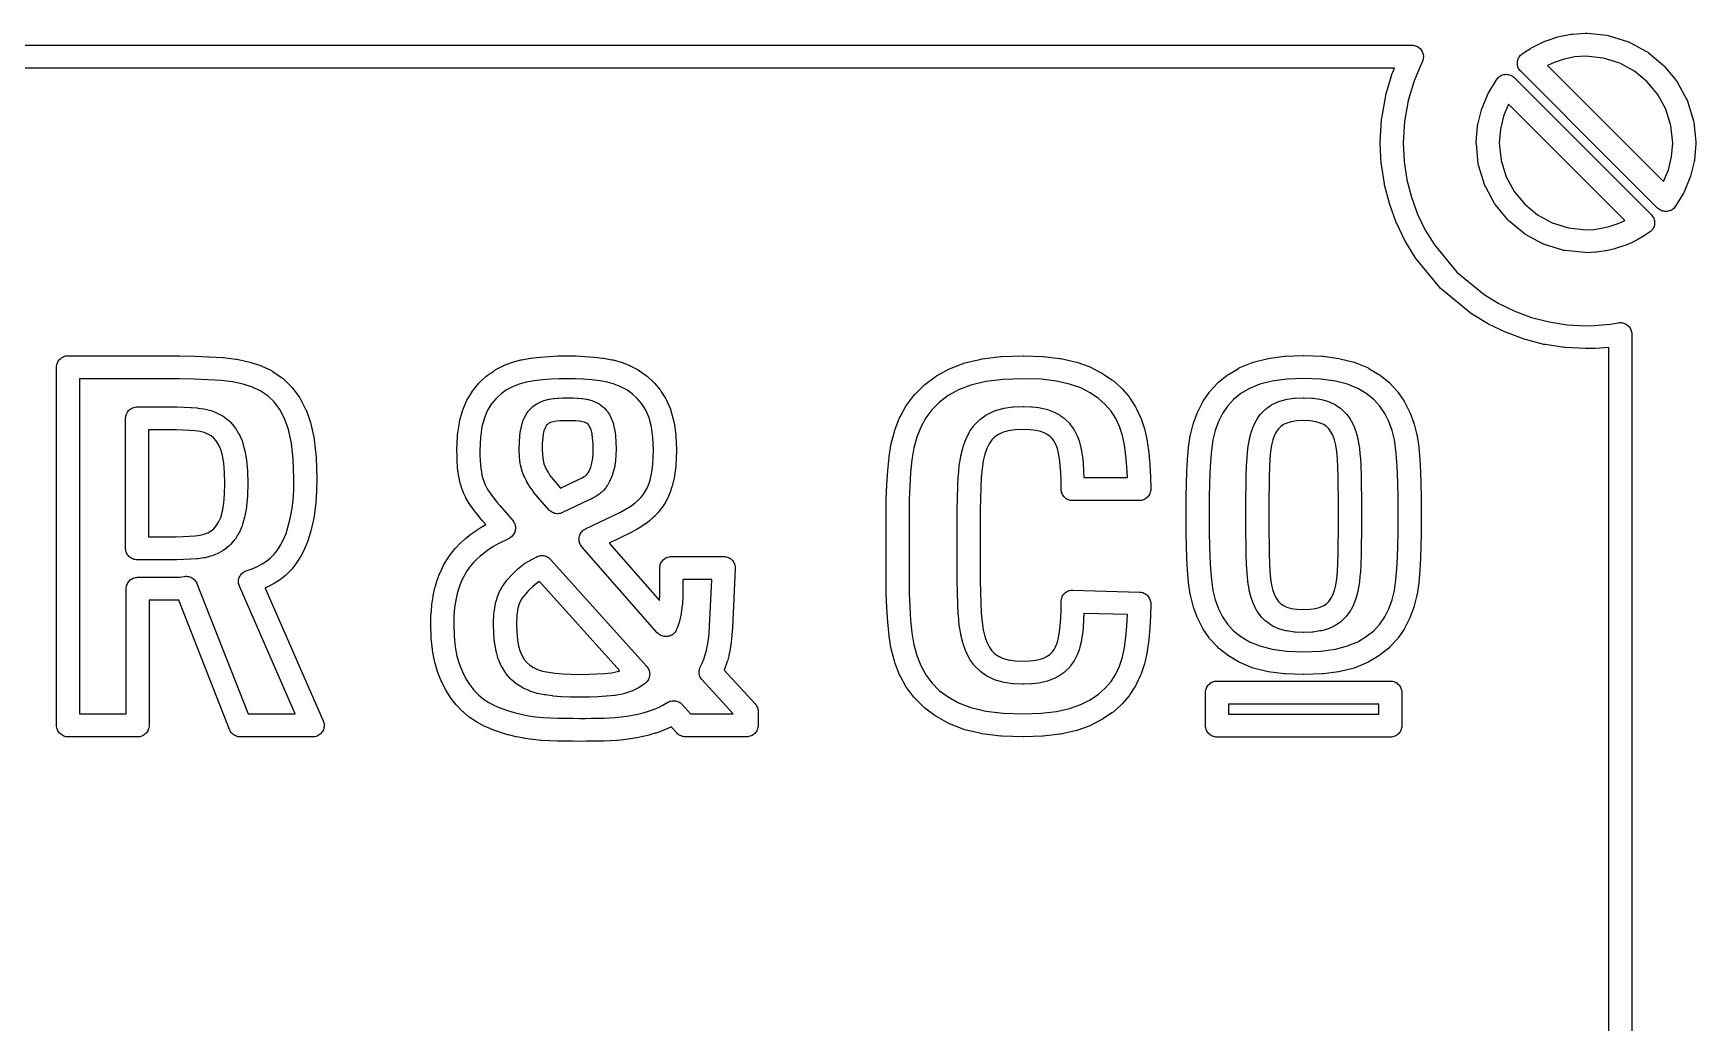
# Model space of a CAD drawing. Header units: millimetres. Extents: x 1.9 to 98.4, y 1.9 to 43.6.
# Drawn here: x 65.57 to 98.43, y 24.01 to 43.57 of the extents above; entities that cross this region are included whole.
import ezdxf

# ---------------------------------------------------------------- set-up
doc = ezdxf.new("R2010")
doc.units = ezdxf.units.MM

msp = doc.modelspace()

# ---------------------------------------------------------------- linework, layer by layer
for points in [[(98.318, 40.711), (98.203, 40.437), (98.196, 40.421), (98.188, 40.406), (98.034, 40.154), (98.021, 40.136), (98.006, 40.118), (97.99, 40.102), (97.972, 40.088), (97.953, 40.076), (97.933, 40.065), (97.912, 40.057), (97.89, 40.051), (97.867, 40.047), (97.844, 40.046), (97.822, 40.047), (97.799, 40.05), (97.777, 40.055), (97.755, 40.062), (97.735, 40.072), (97.715, 40.083), (97.697, 40.097), (97.68, 40.112), (96.781, 41.011), (94.973, 42.817), (94.958, 42.833), (94.945, 42.851), (94.934, 42.869), (94.924, 42.889), (94.917, 42.91), (94.911, 42.931), (94.908, 42.953), (94.907, 42.975), (94.907, 42.997), (94.91, 43.019), (94.916, 43.04), (94.923, 43.061), (94.932, 43.081), (94.943, 43.1), (94.956, 43.118), (94.97, 43.135), (94.986, 43.15), (95.004, 43.163), (95.053, 43.197), (95.059, 43.202), (95.109, 43.234), (95.115, 43.238), (95.166, 43.269), (95.171, 43.272), (95.223, 43.301), (95.239, 43.31), (95.453, 43.411), (95.479, 43.421), (95.706, 43.496), (95.734, 43.503), (95.972, 43.549), (96.001, 43.553), (96.248, 43.569), (96.267, 43.569), (96.286, 43.568), (96.677, 43.529), (96.699, 43.525), (96.722, 43.52), (97.086, 43.406), (97.107, 43.399), (97.127, 43.389), (97.457, 43.21), (97.476, 43.199), (97.493, 43.186), (97.781, 42.948), (97.797, 42.934), (97.811, 42.918), (98.049, 42.63), (98.062, 42.613), (98.073, 42.594), (98.252, 42.265), (98.262, 42.245), (98.27, 42.224), (98.383, 41.86), (98.389, 41.838), (98.392, 41.815), (98.432, 41.425), (98.433, 41.404), (98.432, 41.384), (98.407, 41.074), (98.405, 41.056), (98.401, 41.038), (98.329, 40.745), (98.324, 40.728), (98.318, 40.711)], [(97.943, 41.747), (97.843, 42.067), (97.685, 42.358), (97.475, 42.612), (97.221, 42.822), (96.93, 42.98), (96.609, 43.08), (96.259, 43.115), (96.045, 43.101), (95.835, 43.06), (95.634, 42.994), (95.5, 42.931), (97.101, 41.332), (97.796, 40.638), (97.893, 40.87), (97.956, 41.129), (97.978, 41.399), (97.943, 41.747)], [(97.602, 39.912), (97.61, 39.891), (97.615, 39.87), (97.618, 39.848), (97.62, 39.826), (97.618, 39.803), (97.615, 39.781), (97.61, 39.76), (97.603, 39.739), (97.593, 39.719), (97.582, 39.7), (97.569, 39.682), (97.554, 39.665), (97.537, 39.65), (97.52, 39.637), (97.414, 39.565), (97.401, 39.557), (97.29, 39.493), (97.277, 39.486), (97.161, 39.429), (97.147, 39.422), (97.028, 39.373), (97.011, 39.366), (96.849, 39.314), (96.831, 39.309), (96.663, 39.27), (96.643, 39.267), (96.471, 39.243), (96.451, 39.241), (96.273, 39.233), (96.24, 39.234), (95.85, 39.273), (95.827, 39.277), (95.805, 39.283), (95.441, 39.396), (95.42, 39.404), (95.4, 39.413), (95.07, 39.592), (95.051, 39.604), (95.034, 39.617), (94.747, 39.854), (94.731, 39.869), (94.716, 39.885), (94.479, 40.172), (94.466, 40.19), (94.454, 40.208), (94.275, 40.538), (94.265, 40.558), (94.258, 40.579), (94.144, 40.943), (94.139, 40.965), (94.135, 40.988), (94.096, 41.379), (94.095, 41.399), (94.095, 41.42), (94.12, 41.729), (94.122, 41.747), (94.126, 41.765), (94.198, 42.059), (94.203, 42.076), (94.209, 42.092), (94.324, 42.367), (94.331, 42.382), (94.34, 42.397), (94.493, 42.649), (94.506, 42.668), (94.521, 42.685), (94.537, 42.701), (94.555, 42.715), (94.574, 42.728), (94.595, 42.738), (94.616, 42.746), (94.638, 42.752), (94.66, 42.756), (94.683, 42.758), (94.706, 42.757), (94.728, 42.754), (94.751, 42.749), (94.772, 42.741), (94.793, 42.732), (94.812, 42.72), (94.831, 42.707), (94.848, 42.691), (97.102, 40.437), (97.553, 39.986), (97.568, 39.969), (97.581, 39.951), (97.593, 39.932), (97.602, 39.912)], [(94.843, 40.444), (95.052, 40.19), (95.306, 39.981), (95.597, 39.823), (95.918, 39.723), (96.269, 39.687), (96.419, 39.694), (96.571, 39.715), (96.719, 39.749), (96.862, 39.795), (96.966, 39.838), (97.028, 39.869), (96.78, 40.116), (94.732, 42.165), (94.635, 41.933), (94.571, 41.675), (94.549, 41.404), (94.585, 41.056), (94.685, 40.735), (94.843, 40.444)], [(67.861, 29.89), (67.86, 29.868), (67.857, 29.845), (67.852, 29.824), (67.844, 29.803), (67.835, 29.783), (67.823, 29.764), (67.81, 29.746), (67.795, 29.729), (67.778, 29.714), (67.761, 29.701), (67.741, 29.69), (67.721, 29.68), (67.7, 29.673), (67.679, 29.667), (67.657, 29.664), (67.634, 29.663), (66.26, 29.663), (66.238, 29.664), (66.216, 29.667), (66.194, 29.673), (66.173, 29.68), (66.153, 29.69), (66.134, 29.701), (66.116, 29.714), (66.099, 29.729), (66.085, 29.746), (66.071, 29.764), (66.06, 29.783), (66.05, 29.803), (66.043, 29.824), (66.037, 29.845), (66.034, 29.868), (66.033, 29.89), (66.033, 36.969), (66.034, 36.991), (66.037, 37.013), (66.043, 37.035), (66.05, 37.056), (66.06, 37.076), (66.071, 37.095), (66.085, 37.113), (66.099, 37.129), (66.116, 37.144), (66.134, 37.158), (66.153, 37.169), (66.173, 37.179), (66.194, 37.186), (66.216, 37.191), (66.238, 37.195), (66.26, 37.196), (68.154, 37.196), (68.155, 37.196), (68.465, 37.194), (68.468, 37.194), (68.763, 37.187), (68.767, 37.187), (69.047, 37.176), (69.051, 37.175), (69.316, 37.16), (69.328, 37.159), (69.576, 37.131), (69.598, 37.127), (69.827, 37.078), (69.851, 37.072), (70.061, 37.002), (70.087, 36.992), (70.279, 36.901), (70.294, 36.893), (70.309, 36.884), (70.481, 36.768), (70.497, 36.756), (70.512, 36.743), (70.664, 36.596), (70.677, 36.583), (70.688, 36.568), (70.82, 36.391), (70.838, 36.363), (70.949, 36.156), (70.956, 36.141), (70.963, 36.125), (71.051, 35.879), (71.059, 35.85), (71.122, 35.555), (71.126, 35.532), (71.164, 35.19), (71.165, 35.172), (71.178, 34.782), (71.178, 34.77), (71.173, 34.531), (71.173, 34.521), (71.158, 34.301), (71.157, 34.289), (71.133, 34.087), (71.131, 34.073), (71.097, 33.889), (71.094, 33.874), (71.052, 33.707), (71.047, 33.692), (70.997, 33.538), (70.991, 33.521), (70.933, 33.38), (70.925, 33.363), (70.86, 33.235), (70.849, 33.216), (70.775, 33.101), (70.762, 33.082), (70.68, 32.98), (70.664, 32.961), (70.574, 32.871), (70.555, 32.853), (70.458, 32.776), (70.439, 32.763), (70.334, 32.696), (70.319, 32.687), (70.207, 32.627), (70.191, 32.62), (70.158, 32.605), (71.303, 29.98), (71.311, 29.959), (71.317, 29.938), (71.321, 29.916), (71.322, 29.893), (71.321, 29.871), (71.318, 29.848), (71.313, 29.827), (71.306, 29.805), (71.296, 29.785), (71.285, 29.765), (71.272, 29.747), (71.257, 29.731), (71.24, 29.715), (71.222, 29.702), (71.203, 29.69), (71.183, 29.68), (71.162, 29.673), (71.14, 29.667), (71.117, 29.664), (71.095, 29.663), (69.663, 29.663), (69.64, 29.664), (69.618, 29.667), (69.596, 29.673), (69.575, 29.681), (69.554, 29.691), (69.535, 29.702), (69.517, 29.716), (69.5, 29.731), (69.485, 29.748), (69.472, 29.767), (69.461, 29.786), (69.451, 29.807), (68.448, 32.365), (68.447, 32.365), (68.437, 32.364), (68.38, 32.363), (68.375, 32.363), (67.861, 32.363), (67.861, 29.89)], [(74.321, 34.095), (74.268, 34.166), (74.264, 34.17), (74.216, 34.237), (74.21, 34.246), (74.167, 34.311), (74.159, 34.325), (74.122, 34.391), (74.114, 34.406), (74.082, 34.474), (74.075, 34.489), (74.049, 34.559), (74.044, 34.572), (74.022, 34.643), (74.018, 34.656), (74, 34.729), (73.997, 34.741), (73.982, 34.817), (73.98, 34.829), (73.969, 34.907), (73.967, 34.917), (73.959, 35.001), (73.958, 35.009), (73.952, 35.103), (73.952, 35.109), (73.948, 35.211), (73.948, 35.217), (73.947, 35.327), (73.947, 35.339), (73.958, 35.609), (73.96, 35.631), (73.994, 35.869), (73.999, 35.897), (74.055, 36.105), (74.06, 36.121), (74.066, 36.138), (74.144, 36.315), (74.159, 36.344), (74.255, 36.497), (74.271, 36.52), (74.379, 36.652), (74.4, 36.675), (74.52, 36.787), (74.546, 36.808), (74.679, 36.9), (74.704, 36.915), (74.847, 36.99), (74.869, 37), (75.022, 37.06), (75.045, 37.068), (75.206, 37.113), (75.228, 37.117), (75.399, 37.147), (75.413, 37.149), (75.587, 37.169), (75.594, 37.17), (75.767, 37.184), (75.774, 37.184), (75.945, 37.193), (75.953, 37.193), (76.122, 37.196), (76.129, 37.196), (76.298, 37.193), (76.305, 37.193), (76.474, 37.184), (76.482, 37.184), (76.652, 37.17), (76.659, 37.169), (76.829, 37.149), (76.843, 37.147), (77.01, 37.117), (77.032, 37.112), (77.19, 37.067), (77.212, 37.06), (77.363, 37), (77.385, 36.99), (77.528, 36.915), (77.553, 36.9), (77.686, 36.808), (77.711, 36.787), (77.832, 36.675), (77.853, 36.652), (77.96, 36.52), (77.977, 36.497), (78.072, 36.344), (78.088, 36.315), (78.165, 36.137), (78.172, 36.121), (78.177, 36.105), (78.232, 35.897), (78.238, 35.87), (78.271, 35.631), (78.273, 35.609), (78.284, 35.339), (78.284, 35.325), (78.281, 35.171), (78.281, 35.161), (78.272, 35.019), (78.271, 35.008), (78.256, 34.877), (78.254, 34.864), (78.233, 34.745), (78.23, 34.73), (78.202, 34.621), (78.197, 34.604), (78.163, 34.503), (78.157, 34.485), (78.116, 34.391), (78.107, 34.372), (78.06, 34.286), (78.049, 34.269), (77.996, 34.189), (77.985, 34.174), (77.926, 34.101), (77.913, 34.086), (77.849, 34.019), (77.834, 34.005), (77.765, 33.944), (77.752, 33.934), (77.677, 33.877), (77.667, 33.871), (77.586, 33.816), (77.577, 33.81), (77.49, 33.757), (77.481, 33.752), (77.388, 33.701), (77.377, 33.696), (76.955, 33.495), (77.951, 32.359), (77.956, 32.466), (77.956, 33.001), (77.957, 33.023), (77.96, 33.045), (77.965, 33.067), (77.973, 33.088), (77.982, 33.108), (77.994, 33.127), (78.007, 33.145), (78.022, 33.161), (78.039, 33.176), (78.056, 33.189), (78.076, 33.201), (78.096, 33.21), (78.117, 33.218), (78.138, 33.223), (78.16, 33.227), (78.183, 33.228), (79.221, 33.228), (79.242, 33.227), (79.264, 33.224), (79.285, 33.218), (79.305, 33.211), (79.325, 33.202), (79.344, 33.192), (79.361, 33.179), (79.377, 33.165), (79.392, 33.149), (79.406, 33.132), (79.417, 33.114), (79.427, 33.095), (79.435, 33.075), (79.441, 33.054), (79.445, 33.033), (79.447, 33.011), (79.447, 32.99), (79.39, 31.82), (79.39, 31.819), (79.382, 31.679), (79.381, 31.669), (79.368, 31.538), (79.367, 31.526), (79.349, 31.405), (79.346, 31.392), (79.323, 31.28), (79.319, 31.267), (79.291, 31.162), (79.287, 31.151), (79.255, 31.052), (79.25, 31.039), (79.229, 30.985), (79.84, 30.315), (79.854, 30.299), (79.865, 30.282), (79.876, 30.263), (79.884, 30.244), (79.891, 30.224), (79.896, 30.204), (79.899, 30.183), (79.899, 30.162), (79.899, 29.892), (79.898, 29.87), (79.895, 29.848), (79.89, 29.826), (79.882, 29.805), (79.873, 29.785), (79.861, 29.766), (79.848, 29.748), (79.833, 29.732), (79.817, 29.717), (79.799, 29.704), (79.78, 29.692), (79.759, 29.683), (79.738, 29.675), (79.717, 29.67), (79.695, 29.666), (79.673, 29.665), (78.461, 29.665), (78.44, 29.666), (78.419, 29.669), (78.398, 29.674), (78.378, 29.681), (78.359, 29.69), (78.34, 29.7), (78.323, 29.713), (78.306, 29.726), (78.292, 29.742), (78.183, 29.864), (78.126, 29.835), (78.112, 29.828), (78.003, 29.782), (77.989, 29.777), (77.877, 29.738), (77.866, 29.734), (77.752, 29.701), (77.743, 29.699), (77.627, 29.671), (77.619, 29.669), (77.501, 29.645), (77.493, 29.643), (77.374, 29.623), (77.366, 29.622), (77.245, 29.607), (77.238, 29.606), (77.117, 29.594), (77.11, 29.593), (76.989, 29.585), (76.982, 29.585), (76.859, 29.58), (76.855, 29.58), (76.734, 29.578), (76.732, 29.578), (76.613, 29.577), (76.611, 29.577), (76.493, 29.576), (76.492, 29.576), (76.376, 29.575), (76.374, 29.575), (76.233, 29.576), (76.231, 29.576), (76.085, 29.578), (76.083, 29.578), (75.933, 29.581), (75.932, 29.581), (75.778, 29.585), (75.772, 29.586), (75.616, 29.594), (75.606, 29.595), (75.452, 29.61), (75.442, 29.611), (75.288, 29.634), (75.278, 29.635), (75.126, 29.664), (75.116, 29.667), (74.966, 29.703), (74.954, 29.706), (74.808, 29.75), (74.797, 29.754), (74.654, 29.805), (74.642, 29.809), (74.504, 29.868), (74.487, 29.876), (74.354, 29.945), (74.333, 29.958), (74.209, 30.041), (74.19, 30.055), (74.074, 30.152), (74.056, 30.168), (73.949, 30.279), (73.933, 30.296), (73.835, 30.421), (73.822, 30.44), (73.733, 30.579), (73.723, 30.598), (73.645, 30.751), (73.637, 30.769), (73.569, 30.937), (73.562, 30.957), (73.508, 31.142), (73.502, 31.164), (73.463, 31.369), (73.46, 31.388), (73.437, 31.613), (73.436, 31.629), (73.428, 31.874), (73.428, 31.887), (73.433, 32.075), (73.434, 32.088), (73.448, 32.263), (73.45, 32.278), (73.474, 32.44), (73.477, 32.457), (73.51, 32.606), (73.515, 32.622), (73.557, 32.76), (73.562, 32.775), (73.611, 32.903), (73.618, 32.919), (73.675, 33.038), (73.683, 33.055), (73.747, 33.165), (73.757, 33.18), (73.827, 33.281), (73.838, 33.295), (73.914, 33.389), (73.926, 33.402), (74.008, 33.489), (74.021, 33.501), (74.11, 33.58), (74.12, 33.589), (74.213, 33.662), (74.221, 33.668), (74.318, 33.737), (74.326, 33.743), (74.427, 33.809), (74.435, 33.814), (74.515, 33.861), (74.454, 33.932), (74.451, 33.936), (74.386, 34.014), (74.384, 34.017), (74.324, 34.091), (74.321, 34.095)], [(84.325, 31.932), (84.35, 31.778), (84.383, 31.644), (84.422, 31.532), (84.468, 31.44), (84.52, 31.366), (84.581, 31.305), (84.649, 31.257), (84.733, 31.217), (84.843, 31.186), (84.98, 31.166), (85.146, 31.159), (85.274, 31.164), (85.386, 31.177), (85.479, 31.197), (85.554, 31.224), (85.615, 31.256), (85.667, 31.294), (85.711, 31.338), (85.75, 31.391), (85.784, 31.456), (85.814, 31.536), (85.839, 31.63), (85.857, 31.739), (85.871, 31.867), (85.881, 32.011), (85.887, 32.168), (85.889, 32.341), (85.89, 32.363), (85.894, 32.385), (85.9, 32.407), (85.908, 32.428), (85.918, 32.448), (85.93, 32.468), (85.943, 32.485), (85.959, 32.502), (85.976, 32.517), (85.994, 32.53), (86.014, 32.541), (86.035, 32.55), (86.056, 32.557), (86.078, 32.562), (86.1, 32.564), (86.123, 32.565), (87.44, 32.525), (87.462, 32.524), (87.483, 32.52), (87.505, 32.514), (87.525, 32.506), (87.545, 32.496), (87.564, 32.484), (87.581, 32.47), (87.597, 32.455), (87.612, 32.438), (87.624, 32.42), (87.635, 32.401), (87.644, 32.381), (87.651, 32.36), (87.656, 32.339), (87.659, 32.317), (87.66, 32.295), (87.656, 32.061), (87.655, 32.052), (87.643, 31.823), (87.642, 31.814), (87.621, 31.589), (87.62, 31.58), (87.591, 31.359), (87.588, 31.343), (87.543, 31.131), (87.537, 31.105), (87.47, 30.907), (87.46, 30.881), (87.372, 30.696), (87.359, 30.672), (87.249, 30.5), (87.231, 30.475), (87.098, 30.318), (87.075, 30.295), (86.915, 30.155), (86.891, 30.136), (86.705, 30.012), (86.682, 29.998), (86.469, 29.889), (86.443, 29.878), (86.197, 29.79), (86.169, 29.782), (85.884, 29.719), (85.861, 29.715), (85.536, 29.677), (85.518, 29.676), (85.153, 29.663), (85.137, 29.663), (84.719, 29.678), (84.7, 29.68), (84.33, 29.725), (84.306, 29.729), (83.985, 29.804), (83.955, 29.814), (83.684, 29.919), (83.655, 29.933), (83.422, 30.063), (83.398, 30.079), (83.196, 30.229), (83.172, 30.25), (83.001, 30.419), (82.989, 30.432), (82.978, 30.445), (82.838, 30.635), (82.821, 30.661), (82.708, 30.868), (82.697, 30.892), (82.608, 31.114), (82.6, 31.139), (82.535, 31.376), (82.53, 31.4), (82.489, 31.653), (82.487, 31.667), (82.462, 31.931), (82.461, 31.938), (82.443, 32.207), (82.443, 32.214), (82.432, 32.489), (82.432, 32.495), (82.428, 32.778), (82.428, 32.78), (82.428, 34.078), (82.428, 34.081), (82.432, 34.363), (82.432, 34.369), (82.443, 34.645), (82.443, 34.651), (82.461, 34.921), (82.462, 34.928), (82.487, 35.191), (82.489, 35.206), (82.53, 35.459), (82.535, 35.482), (82.6, 35.72), (82.608, 35.744), (82.697, 35.966), (82.708, 35.991), (82.821, 36.198), (82.838, 36.224), (82.978, 36.413), (82.989, 36.427), (83.001, 36.439), (83.172, 36.609), (83.196, 36.63), (83.398, 36.78), (83.422, 36.796), (83.655, 36.926), (83.684, 36.94), (83.955, 37.045), (83.985, 37.054), (84.306, 37.13), (84.33, 37.134), (84.7, 37.179), (84.719, 37.181), (85.137, 37.196), (85.153, 37.196), (85.518, 37.183), (85.536, 37.182), (85.861, 37.144), (85.884, 37.14), (86.169, 37.077), (86.197, 37.069), (86.443, 36.981), (86.469, 36.969), (86.682, 36.861), (86.705, 36.847), (86.891, 36.722), (86.915, 36.704), (87.075, 36.563), (87.097, 36.54), (87.231, 36.383), (87.249, 36.358), (87.359, 36.187), (87.372, 36.162), (87.46, 35.977), (87.47, 35.952), (87.537, 35.753), (87.543, 35.728), (87.588, 35.516), (87.591, 35.499), (87.62, 35.278), (87.621, 35.27), (87.642, 35.044), (87.643, 35.036), (87.655, 34.806), (87.656, 34.798), (87.66, 34.564), (87.659, 34.542), (87.656, 34.519), (87.651, 34.497), (87.644, 34.476), (87.634, 34.456), (87.623, 34.436), (87.61, 34.418), (87.595, 34.401), (87.578, 34.386), (87.56, 34.372), (87.541, 34.361), (87.521, 34.351), (87.5, 34.343), (87.478, 34.338), (87.455, 34.334), (87.433, 34.333), (86.116, 34.333), (86.094, 34.334), (86.072, 34.337), (86.051, 34.343), (86.03, 34.35), (86.01, 34.36), (85.991, 34.371), (85.973, 34.384), (85.956, 34.399), (85.942, 34.415), (85.928, 34.433), (85.917, 34.451), (85.907, 34.471), (85.899, 34.492), (85.894, 34.513), (85.89, 34.535), (85.889, 34.557), (85.887, 34.73), (85.881, 34.887), (85.871, 35.031), (85.857, 35.158), (85.839, 35.268), (85.814, 35.362), (85.784, 35.442), (85.75, 35.507), (85.711, 35.56), (85.667, 35.604), (85.615, 35.642), (85.554, 35.674), (85.479, 35.7), (85.386, 35.721), (85.274, 35.734), (85.146, 35.739), (84.98, 35.732), (84.843, 35.712), (84.733, 35.681), (84.649, 35.641), (84.581, 35.593), (84.52, 35.532), (84.468, 35.458), (84.422, 35.366), (84.383, 35.254), (84.35, 35.12), (84.325, 34.966), (84.309, 34.79), (84.299, 34.591), (84.292, 34.372), (84.287, 34.136), (84.286, 33.881), (84.286, 33.017), (84.287, 32.762), (84.292, 32.526), (84.299, 32.307), (84.309, 32.108), (84.325, 31.932)], [(93, 34.662), (93, 34.657), (93.003, 34.417), (93.003, 34.415), (93.003, 33.679), (93.003, 33.676), (93, 33.436), (93, 33.431), (92.992, 33.194), (92.992, 33.189), (92.978, 32.955), (92.977, 32.95), (92.958, 32.719), (92.956, 32.706), (92.924, 32.483), (92.92, 32.461), (92.867, 32.25), (92.86, 32.227), (92.787, 32.029), (92.777, 32.005), (92.684, 31.819), (92.669, 31.793), (92.552, 31.622), (92.542, 31.608), (92.531, 31.595), (92.388, 31.441), (92.364, 31.419), (92.194, 31.282), (92.169, 31.265), (91.972, 31.146), (91.958, 31.138), (91.942, 31.131), (91.712, 31.034), (91.696, 31.029), (91.68, 31.024), (91.407, 30.955), (91.381, 30.95), (91.068, 30.908), (91.047, 30.907), (90.692, 30.893), (90.674, 30.893), (90.319, 30.907), (90.298, 30.908), (89.984, 30.95), (89.958, 30.955), (89.686, 31.024), (89.67, 31.029), (89.654, 31.034), (89.423, 31.131), (89.408, 31.138), (89.393, 31.146), (89.197, 31.265), (89.172, 31.282), (89.002, 31.419), (88.978, 31.441), (88.835, 31.595), (88.823, 31.608), (88.813, 31.622), (88.697, 31.793), (88.681, 31.819), (88.588, 32.005), (88.578, 32.029), (88.506, 32.227), (88.499, 32.25), (88.446, 32.461), (88.442, 32.483), (88.409, 32.706), (88.408, 32.719), (88.388, 32.95), (88.388, 32.955), (88.374, 33.189), (88.374, 33.194), (88.365, 33.431), (88.365, 33.436), (88.362, 33.676), (88.362, 33.679), (88.362, 34.415), (88.362, 34.417), (88.365, 34.657), (88.365, 34.662), (88.374, 34.899), (88.374, 34.904), (88.388, 35.138), (88.388, 35.143), (88.408, 35.374), (88.409, 35.387), (88.442, 35.61), (88.446, 35.632), (88.499, 35.843), (88.506, 35.866), (88.578, 36.064), (88.588, 36.088), (88.681, 36.274), (88.697, 36.3), (88.813, 36.471), (88.823, 36.485), (88.835, 36.498), (88.978, 36.652), (89.002, 36.674), (89.172, 36.811), (89.197, 36.828), (89.393, 36.947), (89.408, 36.955), (89.423, 36.962), (89.654, 37.059), (89.67, 37.065), (89.686, 37.069), (89.958, 37.138), (89.984, 37.143), (90.298, 37.185), (90.319, 37.187), (90.674, 37.2), (90.692, 37.2), (91.047, 37.187), (91.068, 37.185), (91.381, 37.143), (91.407, 37.138), (91.68, 37.069), (91.696, 37.065), (91.712, 37.059), (91.942, 36.962), (91.958, 36.955), (91.972, 36.947), (92.169, 36.828), (92.194, 36.811), (92.364, 36.674), (92.388, 36.652), (92.531, 36.498), (92.542, 36.485), (92.552, 36.471), (92.669, 36.3), (92.684, 36.274), (92.777, 36.088), (92.787, 36.064), (92.86, 35.866), (92.867, 35.843), (92.92, 35.632), (92.924, 35.61), (92.956, 35.387), (92.958, 35.374), (92.977, 35.143), (92.978, 35.138), (92.992, 34.904), (92.992, 34.899), (93, 34.662)], [(70.568, 33.686), (70.613, 33.825), (70.652, 33.978), (70.683, 34.147), (70.706, 34.336), (70.719, 34.545), (70.724, 34.773), (70.712, 35.149), (70.676, 35.471), (70.619, 35.74), (70.541, 35.956), (70.446, 36.134), (70.335, 36.283), (70.211, 36.402), (70.069, 36.498), (69.905, 36.575), (69.72, 36.637), (69.513, 36.681), (69.283, 36.707), (69.027, 36.722), (68.751, 36.733), (68.46, 36.74), (68.153, 36.742), (66.487, 36.742), (66.487, 30.117), (67.407, 30.117), (67.407, 32.59), (67.409, 32.612), (67.412, 32.634), (67.417, 32.656), (67.425, 32.677), (67.434, 32.697), (67.446, 32.716), (67.459, 32.734), (67.474, 32.75), (67.49, 32.765), (67.508, 32.779), (67.527, 32.79), (67.548, 32.8), (67.569, 32.807), (67.59, 32.812), (67.612, 32.816), (67.634, 32.817), (68.372, 32.817), (68.422, 32.818), (68.467, 32.821), (68.511, 32.826), (68.559, 32.834), (68.581, 32.837), (68.603, 32.837), (68.625, 32.835), (68.646, 32.831), (68.668, 32.825), (68.688, 32.817), (68.708, 32.807), (68.726, 32.796), (68.744, 32.782), (68.76, 32.767), (68.774, 32.75), (68.787, 32.732), (68.798, 32.713), (68.807, 32.693), (69.818, 30.117), (70.748, 30.117), (69.647, 32.641), (69.639, 32.661), (69.633, 32.682), (69.63, 32.704), (69.628, 32.726), (69.629, 32.748), (69.631, 32.77), (69.636, 32.791), (69.643, 32.812), (69.652, 32.832), (69.662, 32.851), (69.675, 32.869), (69.689, 32.886), (69.705, 32.901), (69.722, 32.915), (69.74, 32.927), (69.76, 32.937), (69.78, 32.946), (69.898, 32.987), (70.001, 33.032), (70.097, 33.083), (70.184, 33.139), (70.262, 33.2), (70.333, 33.272), (70.399, 33.355), (70.461, 33.452), (70.517, 33.561), (70.568, 33.686)], [(78.41, 32.774), (78.41, 32.461), (78.409, 32.452), (78.403, 32.288), (78.401, 32.268), (78.381, 32.114), (78.377, 32.092), (78.344, 31.95), (78.337, 31.926), (78.291, 31.796), (78.282, 31.775), (78.272, 31.755), (78.259, 31.736), (78.245, 31.719), (78.229, 31.703), (78.212, 31.689), (78.193, 31.676), (78.173, 31.666), (78.152, 31.657), (78.131, 31.651), (78.109, 31.647), (78.086, 31.645), (78.064, 31.645), (78.041, 31.647), (78.019, 31.652), (77.998, 31.659), (77.977, 31.667), (77.957, 31.678), (77.939, 31.691), (77.922, 31.706), (77.906, 31.722), (76.416, 33.421), (76.402, 33.438), (76.39, 33.457), (76.38, 33.476), (76.372, 33.497), (76.366, 33.518), (76.362, 33.539), (76.36, 33.561), (76.36, 33.583), (76.363, 33.605), (76.367, 33.627), (76.373, 33.648), (76.382, 33.668), (76.392, 33.688), (76.405, 33.706), (76.419, 33.723), (76.434, 33.739), (76.451, 33.753), (76.47, 33.765), (76.489, 33.775), (77.176, 34.102), (77.259, 34.148), (77.337, 34.195), (77.408, 34.243), (77.472, 34.292), (77.528, 34.34), (77.578, 34.392), (77.624, 34.45), (77.666, 34.513), (77.703, 34.581), (77.736, 34.656), (77.764, 34.74), (77.787, 34.833), (77.806, 34.936), (77.819, 35.054), (77.828, 35.185), (77.83, 35.327), (77.82, 35.579), (77.79, 35.793), (77.743, 35.971), (77.678, 36.118), (77.599, 36.244), (77.51, 36.354), (77.413, 36.445), (77.305, 36.52), (77.185, 36.582), (77.056, 36.634), (76.919, 36.673), (76.77, 36.699), (76.61, 36.718), (76.448, 36.731), (76.286, 36.739), (76.125, 36.742), (75.964, 36.739), (75.8, 36.731), (75.635, 36.718), (75.47, 36.699), (75.317, 36.672), (75.177, 36.633), (75.047, 36.582), (74.926, 36.519), (74.818, 36.445), (74.721, 36.354), (74.632, 36.244), (74.553, 36.118), (74.489, 35.971), (74.441, 35.793), (74.411, 35.579), (74.401, 35.326), (74.402, 35.224), (74.406, 35.128), (74.411, 35.043), (74.419, 34.967), (74.429, 34.899), (74.441, 34.835), (74.457, 34.773), (74.475, 34.715), (74.496, 34.66), (74.521, 34.607), (74.551, 34.554), (74.587, 34.499), (74.631, 34.438), (74.681, 34.372), (74.737, 34.301), (74.799, 34.227), (75.048, 33.939), (75.061, 33.921), (75.073, 33.903), (75.083, 33.884), (75.091, 33.864), (75.097, 33.843), (75.101, 33.821), (75.103, 33.8), (75.102, 33.778), (75.1, 33.756), (75.096, 33.735), (75.09, 33.714), (75.081, 33.694), (75.071, 33.675), (75.059, 33.657), (75.046, 33.64), (75.03, 33.624), (75.014, 33.61), (74.996, 33.598), (74.977, 33.587), (74.764, 33.481), (74.671, 33.426), (74.579, 33.366), (74.49, 33.302), (74.406, 33.236), (74.33, 33.169), (74.26, 33.095), (74.195, 33.015), (74.135, 32.929), (74.081, 32.835), (74.032, 32.733), (73.989, 32.62), (73.951, 32.498), (73.922, 32.365), (73.9, 32.219), (73.887, 32.057), (73.882, 31.882), (73.889, 31.652), (73.911, 31.445), (73.946, 31.26), (73.995, 31.096), (74.054, 30.948), (74.123, 30.813), (74.199, 30.693), (74.282, 30.587), (74.374, 30.493), (74.471, 30.411), (74.575, 30.342), (74.689, 30.282), (74.814, 30.23), (74.944, 30.183), (75.079, 30.143), (75.217, 30.109), (75.359, 30.082), (75.502, 30.061), (75.646, 30.047), (75.794, 30.039), (75.944, 30.035), (76.092, 30.032), (76.236, 30.03), (76.376, 30.029), (76.49, 30.029), (76.607, 30.03), (76.726, 30.032), (76.845, 30.034), (76.962, 30.038), (77.076, 30.046), (77.19, 30.057), (77.303, 30.072), (77.415, 30.09), (77.523, 30.112), (77.63, 30.139), (77.734, 30.169), (77.832, 30.203), (77.927, 30.243), (78.018, 30.29), (78.114, 30.347), (78.134, 30.357), (78.155, 30.366), (78.176, 30.372), (78.198, 30.377), (78.22, 30.379), (78.243, 30.379), (78.265, 30.376), (78.287, 30.372), (78.309, 30.365), (78.329, 30.356), (78.349, 30.346), (78.367, 30.333), (78.385, 30.319), (78.4, 30.303), (78.563, 30.119), (79.404, 30.119), (78.793, 30.789), (78.779, 30.806), (78.767, 30.824), (78.756, 30.844), (78.748, 30.865), (78.741, 30.886), (78.737, 30.908), (78.734, 30.93), (78.734, 30.952), (78.737, 30.974), (78.741, 30.996), (78.747, 31.017), (78.756, 31.038), (78.794, 31.119), (78.826, 31.2), (78.855, 31.287), (78.88, 31.38), (78.901, 31.479), (78.917, 31.588), (78.929, 31.708), (78.936, 31.843), (78.982, 32.774), (78.41, 32.774)], [(83.846, 34.612), (83.856, 34.817), (83.857, 34.826), (83.874, 35.014), (83.876, 35.03), (83.903, 35.2), (83.907, 35.218), (83.944, 35.372), (83.951, 35.393), (83.998, 35.53), (84.009, 35.556), (84.069, 35.676), (84.078, 35.691), (84.087, 35.706), (84.161, 35.81), (84.172, 35.824), (84.185, 35.838), (84.272, 35.926), (84.287, 35.939), (84.302, 35.951), (84.403, 36.023), (84.42, 36.034), (84.438, 36.044), (84.557, 36.1), (84.575, 36.107), (84.592, 36.112), (84.734, 36.152), (84.762, 36.159), (84.926, 36.183), (84.949, 36.185), (85.135, 36.193), (85.153, 36.193), (85.3, 36.188), (85.318, 36.186), (85.451, 36.17), (85.473, 36.167), (85.591, 36.141), (85.617, 36.133), (85.721, 36.096), (85.75, 36.084), (85.841, 36.036), (85.855, 36.028), (85.87, 36.018), (85.949, 35.96), (85.963, 35.949), (85.976, 35.937), (86.045, 35.867), (86.057, 35.854), (86.068, 35.84), (86.127, 35.76), (86.144, 35.732), (86.192, 35.64), (86.203, 35.615), (86.243, 35.512), (86.25, 35.489), (86.28, 35.374), (86.285, 35.354), (86.306, 35.227), (86.308, 35.213), (86.323, 35.074), (86.323, 35.066), (86.334, 34.915), (86.334, 34.908), (86.339, 34.787), (87.202, 34.787), (87.19, 35.007), (87.169, 35.223), (87.142, 35.431), (87.102, 35.622), (87.044, 35.795), (86.968, 35.955), (86.875, 36.101), (86.762, 36.234), (86.626, 36.354), (86.463, 36.463), (86.275, 36.559), (86.057, 36.637), (85.797, 36.694), (85.493, 36.73), (85.145, 36.742), (84.745, 36.727), (84.398, 36.685), (84.105, 36.616), (83.863, 36.522), (83.657, 36.407), (83.48, 36.275), (83.333, 36.129), (83.212, 35.966), (83.113, 35.785), (83.034, 35.588), (82.976, 35.374), (82.938, 35.141), (82.914, 34.888), (82.896, 34.624), (82.886, 34.354), (82.882, 34.077), (82.882, 32.782), (82.886, 32.504), (82.896, 32.234), (82.914, 31.971), (82.938, 31.718), (82.976, 31.484), (83.034, 31.271), (83.113, 31.073), (83.212, 30.892), (83.333, 30.729), (83.48, 30.583), (83.657, 30.452), (83.863, 30.336), (84.105, 30.243), (84.398, 30.174), (84.745, 30.131), (85.145, 30.117), (85.493, 30.129), (85.797, 30.164), (86.057, 30.222), (86.276, 30.3), (86.463, 30.396), (86.626, 30.505), (86.762, 30.625), (86.875, 30.757), (86.968, 30.904), (87.044, 31.063), (87.102, 31.236), (87.142, 31.428), (87.169, 31.636), (87.19, 31.852), (87.202, 32.073), (87.202, 32.079), (86.339, 32.104), (86.334, 31.99), (86.334, 31.983), (86.323, 31.832), (86.323, 31.824), (86.308, 31.685), (86.306, 31.671), (86.285, 31.544), (86.28, 31.524), (86.25, 31.409), (86.243, 31.386), (86.203, 31.282), (86.192, 31.257), (86.144, 31.166), (86.127, 31.138), (86.068, 31.058), (86.058, 31.044), (86.046, 31.031), (85.976, 30.961), (85.963, 30.949), (85.949, 30.938), (85.87, 30.88), (85.855, 30.87), (85.84, 30.862), (85.75, 30.814), (85.721, 30.802), (85.617, 30.765), (85.591, 30.757), (85.473, 30.731), (85.45, 30.728), (85.318, 30.712), (85.3, 30.71), (85.153, 30.705), (85.135, 30.705), (84.949, 30.713), (84.926, 30.715), (84.762, 30.739), (84.734, 30.746), (84.592, 30.785), (84.575, 30.791), (84.557, 30.798), (84.438, 30.854), (84.42, 30.864), (84.403, 30.875), (84.302, 30.947), (84.287, 30.959), (84.272, 30.972), (84.185, 31.059), (84.172, 31.073), (84.161, 31.088), (84.087, 31.192), (84.078, 31.207), (84.069, 31.222), (84.009, 31.342), (83.998, 31.368), (83.951, 31.505), (83.944, 31.526), (83.907, 31.679), (83.903, 31.697), (83.876, 31.868), (83.874, 31.884), (83.857, 32.072), (83.856, 32.081), (83.846, 32.286), (83.845, 32.29), (83.838, 32.512), (83.838, 32.516), (83.833, 32.755), (83.833, 32.758), (83.832, 33.015), (83.832, 33.016), (83.832, 33.882), (83.832, 33.883), (83.833, 34.14), (83.833, 34.143), (83.838, 34.382), (83.838, 34.386), (83.845, 34.608), (83.846, 34.612)], [(92.067, 36.331), (91.921, 36.447), (91.752, 36.55), (91.552, 36.634), (91.309, 36.695), (91.019, 36.733), (90.683, 36.747), (90.347, 36.733), (90.057, 36.695), (89.814, 36.634), (89.614, 36.55), (89.444, 36.447), (89.299, 36.331), (89.179, 36.202), (89.081, 36.057), (89, 35.896), (88.936, 35.721), (88.889, 35.534), (88.859, 35.329), (88.841, 35.108), (88.827, 34.88), (88.819, 34.649), (88.816, 34.413), (88.816, 33.68), (88.819, 33.444), (88.827, 33.213), (88.841, 32.985), (88.859, 32.764), (88.889, 32.559), (88.936, 32.372), (89, 32.197), (89.081, 32.036), (89.179, 31.892), (89.299, 31.762), (89.444, 31.646), (89.614, 31.543), (89.814, 31.46), (90.057, 31.398), (90.347, 31.36), (90.683, 31.347), (91.019, 31.36), (91.309, 31.398), (91.552, 31.46), (91.752, 31.543), (91.921, 31.646), (92.067, 31.762), (92.187, 31.892), (92.285, 32.036), (92.365, 32.197), (92.43, 32.372), (92.476, 32.559), (92.506, 32.764), (92.525, 32.985), (92.538, 33.213), (92.547, 33.444), (92.549, 33.68), (92.549, 34.413), (92.547, 34.649), (92.538, 34.88), (92.525, 35.108), (92.506, 35.329), (92.476, 35.534), (92.43, 35.721), (92.365, 35.896), (92.285, 36.057), (92.187, 36.202), (92.067, 36.331)], [(69.472, 33.465), (69.457, 33.45), (69.442, 33.436), (69.358, 33.369), (69.343, 33.358), (69.327, 33.348), (69.234, 33.296), (69.206, 33.282), (69.105, 33.242), (69.077, 33.233), (68.967, 33.205), (68.942, 33.2), (68.823, 33.184), (68.809, 33.183), (68.684, 33.174), (68.679, 33.174), (68.548, 33.167), (68.543, 33.167), (68.407, 33.163), (68.403, 33.163), (68.261, 33.162), (68.259, 33.162), (67.625, 33.162), (67.603, 33.163), (67.581, 33.166), (67.559, 33.172), (67.538, 33.179), (67.518, 33.189), (67.499, 33.2), (67.481, 33.213), (67.464, 33.228), (67.449, 33.245), (67.436, 33.263), (67.425, 33.282), (67.415, 33.302), (67.408, 33.323), (67.402, 33.345), (67.399, 33.367), (67.398, 33.389), (67.398, 35.958), (67.399, 35.98), (67.402, 36.002), (67.408, 36.023), (67.415, 36.044), (67.425, 36.065), (67.436, 36.084), (67.449, 36.102), (67.464, 36.118), (67.481, 36.133), (67.499, 36.146), (67.518, 36.158), (67.538, 36.167), (67.559, 36.175), (67.581, 36.18), (67.603, 36.183), (67.625, 36.184), (68.269, 36.184), (68.271, 36.184), (68.412, 36.183), (68.417, 36.183), (68.552, 36.179), (68.556, 36.179), (68.686, 36.173), (68.691, 36.173), (68.814, 36.164), (68.829, 36.162), (68.945, 36.146), (68.971, 36.141), (69.079, 36.113), (69.106, 36.104), (69.207, 36.064), (69.234, 36.051), (69.327, 35.999), (69.343, 35.989), (69.358, 35.978), (69.442, 35.91), (69.457, 35.897), (69.472, 35.881), (69.545, 35.796), (69.557, 35.781), (69.567, 35.766), (69.63, 35.662), (69.645, 35.634), (69.698, 35.512), (69.708, 35.485), (69.75, 35.339), (69.755, 35.315), (69.785, 35.142), (69.788, 35.123), (69.806, 34.922), (69.807, 34.908), (69.813, 34.679), (69.813, 34.667), (69.807, 34.438), (69.806, 34.424), (69.788, 34.223), (69.785, 34.205), (69.755, 34.031), (69.75, 34.007), (69.708, 33.862), (69.698, 33.834), (69.645, 33.712), (69.63, 33.684), (69.567, 33.58), (69.557, 33.565), (69.545, 33.551), (69.472, 33.465)], [(75.363, 36.107), (75.375, 36.121), (75.418, 36.166), (75.432, 36.179), (75.446, 36.191), (75.495, 36.227), (75.523, 36.245), (75.577, 36.275), (75.606, 36.288), (75.666, 36.311), (75.693, 36.319), (75.76, 36.335), (75.779, 36.339), (75.852, 36.35), (75.864, 36.351), (75.943, 36.359), (75.953, 36.36), (76.039, 36.364), (76.048, 36.365), (76.141, 36.366), (76.149, 36.366), (76.237, 36.365), (76.246, 36.364), (76.329, 36.36), (76.339, 36.359), (76.417, 36.351), (76.428, 36.35), (76.5, 36.339), (76.52, 36.335), (76.586, 36.319), (76.614, 36.31), (76.674, 36.288), (76.703, 36.274), (76.757, 36.244), (76.772, 36.235), (76.786, 36.224), (76.833, 36.188), (76.847, 36.175), (76.861, 36.162), (76.901, 36.117), (76.913, 36.103), (76.923, 36.088), (76.959, 36.034), (76.974, 36.007), (77.003, 35.944), (77.013, 35.919), (77.038, 35.847), (77.044, 35.824), (77.063, 35.739), (77.066, 35.72), (77.08, 35.621), (77.081, 35.607), (77.089, 35.494), (77.09, 35.482), (77.093, 35.354), (77.093, 35.344), (77.09, 35.239), (77.09, 35.227), (77.082, 35.132), (77.081, 35.118), (77.069, 35.033), (77.065, 35.015), (77.049, 34.94), (77.044, 34.923), (77.024, 34.857), (77.019, 34.843), (76.996, 34.782), (76.99, 34.767), (76.965, 34.713), (76.956, 34.695), (76.928, 34.647), (76.917, 34.629), (76.887, 34.587), (76.873, 34.57), (76.842, 34.533), (76.824, 34.515), (76.791, 34.484), (76.769, 34.466), (76.734, 34.441), (76.718, 34.431), (76.683, 34.409), (76.676, 34.405), (76.641, 34.386), (76.634, 34.382), (76.6, 34.364), (76.592, 34.361), (76.559, 34.345), (76.03, 34.095), (76.009, 34.086), (75.987, 34.08), (75.965, 34.075), (75.942, 34.073), (75.919, 34.074), (75.897, 34.076), (75.874, 34.081), (75.853, 34.088), (75.832, 34.097), (75.812, 34.108), (75.793, 34.122), (75.776, 34.136), (75.76, 34.153), (75.462, 34.503), (75.451, 34.517), (75.413, 34.571), (75.405, 34.581), (75.367, 34.641), (75.361, 34.651), (75.323, 34.718), (75.318, 34.726), (75.28, 34.8), (75.27, 34.822), (75.236, 34.908), (75.227, 34.939), (75.203, 35.042), (75.198, 35.066), (75.184, 35.186), (75.182, 35.205), (75.178, 35.342), (75.178, 35.354), (75.18, 35.482), (75.181, 35.494), (75.189, 35.607), (75.19, 35.621), (75.204, 35.72), (75.207, 35.739), (75.226, 35.824), (75.233, 35.847), (75.257, 35.92), (75.268, 35.946), (75.299, 36.009), (75.315, 36.038), (75.352, 36.092), (75.363, 36.107)], [(91.818, 33.266), (91.812, 33.081), (91.811, 33.077), (91.803, 32.907), (91.802, 32.897), (91.788, 32.741), (91.786, 32.726), (91.763, 32.584), (91.759, 32.565), (91.727, 32.438), (91.721, 32.416), (91.681, 32.303), (91.669, 32.276), (91.619, 32.176), (91.61, 32.161), (91.6, 32.146), (91.537, 32.059), (91.525, 32.044), (91.512, 32.03), (91.438, 31.957), (91.423, 31.944), (91.408, 31.933), (91.321, 31.873), (91.304, 31.862), (91.287, 31.854), (91.185, 31.807), (91.169, 31.8), (91.152, 31.795), (91.033, 31.762), (91.005, 31.756), (90.869, 31.736), (90.846, 31.733), (90.693, 31.727), (90.673, 31.727), (90.517, 31.733), (90.494, 31.736), (90.356, 31.756), (90.328, 31.762), (90.209, 31.795), (90.191, 31.8), (90.174, 31.808), (90.074, 31.854), (90.056, 31.863), (90.039, 31.874), (89.954, 31.934), (89.939, 31.946), (89.924, 31.959), (89.851, 32.032), (89.838, 32.046), (89.826, 32.061), (89.765, 32.147), (89.755, 32.162), (89.746, 32.177), (89.696, 32.277), (89.685, 32.303), (89.645, 32.416), (89.638, 32.438), (89.607, 32.565), (89.603, 32.584), (89.58, 32.726), (89.578, 32.741), (89.564, 32.898), (89.563, 32.907), (89.554, 33.077), (89.554, 33.081), (89.548, 33.266), (89.548, 33.27), (89.544, 33.469), (89.544, 33.472), (89.542, 33.686), (89.542, 33.687), (89.542, 34.406), (89.542, 34.408), (89.544, 34.621), (89.544, 34.624), (89.548, 34.824), (89.548, 34.827), (89.554, 35.012), (89.554, 35.016), (89.563, 35.187), (89.564, 35.196), (89.578, 35.352), (89.58, 35.367), (89.603, 35.509), (89.607, 35.528), (89.638, 35.655), (89.645, 35.677), (89.685, 35.79), (89.696, 35.817), (89.746, 35.916), (89.755, 35.932), (89.765, 35.946), (89.826, 36.033), (89.838, 36.048), (89.851, 36.061), (89.924, 36.134), (89.939, 36.147), (89.954, 36.159), (90.039, 36.219), (90.056, 36.23), (90.074, 36.239), (90.174, 36.286), (90.191, 36.293), (90.209, 36.298), (90.328, 36.332), (90.356, 36.338), (90.494, 36.358), (90.517, 36.36), (90.673, 36.366), (90.693, 36.366), (90.846, 36.36), (90.869, 36.357), (91.005, 36.338), (91.033, 36.332), (91.152, 36.298), (91.168, 36.293), (91.185, 36.286), (91.286, 36.24), (91.304, 36.231), (91.321, 36.22), (91.408, 36.16), (91.423, 36.149), (91.438, 36.136), (91.512, 36.063), (91.525, 36.049), (91.537, 36.034), (91.6, 35.947), (91.61, 35.932), (91.619, 35.917), (91.669, 35.817), (91.681, 35.79), (91.721, 35.677), (91.727, 35.655), (91.759, 35.528), (91.763, 35.51), (91.786, 35.367), (91.788, 35.352), (91.802, 35.196), (91.803, 35.187), (91.811, 35.016), (91.812, 35.012), (91.818, 34.827), (91.818, 34.824), (91.822, 34.624), (91.822, 34.621), (91.823, 34.408), (91.823, 34.406), (91.823, 33.687), (91.823, 33.686), (91.822, 33.472), (91.822, 33.469), (91.818, 33.27), (91.818, 33.266)], [(75.648, 35.133), (75.665, 35.058), (75.688, 34.999), (75.719, 34.939), (75.753, 34.881), (75.785, 34.831), (75.814, 34.79), (75.993, 34.58), (76.365, 34.755), (76.365, 34.755), (76.396, 34.77), (76.423, 34.784), (76.451, 34.8), (76.476, 34.815), (76.492, 34.826), (76.506, 34.839), (76.522, 34.858), (76.54, 34.882), (76.557, 34.912), (76.574, 34.95), (76.592, 34.996), (76.608, 35.048), (76.62, 35.105), (76.63, 35.174), (76.636, 35.256), (76.639, 35.35), (76.636, 35.467), (76.629, 35.567), (76.618, 35.65), (76.603, 35.714), (76.587, 35.763), (76.569, 35.8), (76.553, 35.826), (76.537, 35.843), (76.52, 35.856), (76.497, 35.869), (76.466, 35.881), (76.423, 35.891), (76.366, 35.9), (76.299, 35.907), (76.225, 35.911), (76.145, 35.912), (76.06, 35.911), (75.983, 35.907), (75.914, 35.9), (75.856, 35.891), (75.813, 35.881), (75.78, 35.869), (75.754, 35.854), (75.734, 35.839), (75.717, 35.822), (75.7, 35.797), (75.683, 35.761), (75.667, 35.713), (75.652, 35.65), (75.641, 35.567), (75.634, 35.467), (75.632, 35.351), (75.636, 35.231), (75.648, 35.133)], [(91.316, 35.428), (91.289, 35.536), (91.258, 35.625), (91.222, 35.695), (91.181, 35.752), (91.134, 35.798), (91.08, 35.835), (91.012, 35.866), (90.924, 35.891), (90.814, 35.907), (90.683, 35.913), (90.548, 35.907), (90.436, 35.891), (90.349, 35.866), (90.284, 35.836), (90.231, 35.799), (90.184, 35.753), (90.144, 35.696), (90.108, 35.625), (90.076, 35.536), (90.05, 35.428), (90.029, 35.303), (90.016, 35.159), (90.008, 34.994), (90.001, 34.813), (89.998, 34.617), (89.996, 34.406), (89.996, 33.688), (89.998, 33.476), (90.001, 33.28), (90.008, 33.099), (90.016, 32.935), (90.029, 32.79), (90.05, 32.665), (90.076, 32.557), (90.108, 32.468), (90.144, 32.397), (90.184, 32.34), (90.231, 32.294), (90.284, 32.257), (90.349, 32.227), (90.436, 32.203), (90.548, 32.186), (90.683, 32.181), (90.814, 32.186), (90.924, 32.203), (91.012, 32.227), (91.08, 32.258), (91.134, 32.295), (91.181, 32.341), (91.222, 32.398), (91.258, 32.468), (91.289, 32.557), (91.316, 32.665), (91.336, 32.79), (91.35, 32.935), (91.358, 33.099), (91.364, 33.28), (91.368, 33.476), (91.369, 33.688), (91.369, 34.406), (91.368, 34.617), (91.364, 34.813), (91.358, 34.994), (91.35, 35.159), (91.336, 35.303), (91.316, 35.428)], [(69.337, 35.073), (69.31, 35.225), (69.276, 35.345), (69.235, 35.439), (69.189, 35.514), (69.141, 35.57), (69.088, 35.612), (69.025, 35.648), (68.951, 35.677), (68.869, 35.698), (68.774, 35.712), (68.661, 35.72), (68.537, 35.726), (68.406, 35.729), (68.268, 35.731), (67.852, 35.731), (67.852, 33.616), (68.258, 33.616), (68.397, 33.617), (68.528, 33.621), (68.654, 33.627), (68.769, 33.635), (68.868, 33.648), (68.951, 33.67), (69.025, 33.699), (69.088, 33.734), (69.141, 33.777), (69.189, 33.832), (69.235, 33.907), (69.276, 34.002), (69.31, 34.121), (69.337, 34.273), (69.353, 34.458), (69.359, 34.673), (69.353, 34.889), (69.337, 35.073)], [(76.562, 30.447), (76.388, 30.445), (76.382, 30.445), (76.196, 30.448), (76.188, 30.448), (76.015, 30.456), (76.006, 30.457), (75.845, 30.471), (75.835, 30.472), (75.687, 30.492), (75.671, 30.495), (75.535, 30.523), (75.512, 30.529), (75.389, 30.568), (75.364, 30.578), (75.254, 30.629), (75.227, 30.643), (75.129, 30.705), (75.115, 30.715), (75.102, 30.725), (75.017, 30.799), (75.004, 30.812), (74.992, 30.825), (74.918, 30.912), (74.908, 30.925), (74.898, 30.94), (74.837, 31.04), (74.823, 31.068), (74.773, 31.181), (74.764, 31.208), (74.726, 31.337), (74.72, 31.36), (74.693, 31.508), (74.691, 31.527), (74.675, 31.694), (74.674, 31.709), (74.668, 31.895), (74.668, 31.912), (74.677, 32.104), (74.68, 32.13), (74.707, 32.297), (74.715, 32.329), (74.76, 32.472), (74.767, 32.492), (74.776, 32.511), (74.839, 32.628), (74.848, 32.643), (74.858, 32.657), (74.934, 32.759), (74.946, 32.773), (75.03, 32.869), (75.043, 32.882), (75.136, 32.971), (75.15, 32.983), (75.251, 33.066), (75.267, 33.078), (75.283, 33.088), (75.514, 33.218), (75.534, 33.228), (75.554, 33.236), (75.575, 33.242), (75.597, 33.246), (75.619, 33.248), (75.641, 33.247), (75.662, 33.245), (75.684, 33.24), (75.705, 33.233), (75.725, 33.225), (75.744, 33.214), (75.762, 33.202), (75.779, 33.188), (75.795, 33.172), (77.698, 31.053), (77.712, 31.036), (77.725, 31.017), (77.735, 30.996), (77.744, 30.975), (77.75, 30.953), (77.754, 30.931), (77.756, 30.908), (77.755, 30.885), (77.753, 30.863), (77.747, 30.841), (77.74, 30.819), (77.731, 30.798), (77.719, 30.778), (77.706, 30.76), (77.691, 30.743), (77.674, 30.727), (77.656, 30.714), (77.549, 30.642), (77.535, 30.633), (77.52, 30.625), (77.402, 30.568), (77.373, 30.557), (77.243, 30.516), (77.215, 30.509), (77.074, 30.483), (77.057, 30.481), (76.906, 30.466), (76.899, 30.465), (76.741, 30.454), (76.734, 30.454), (76.568, 30.447), (76.562, 30.447)], [(75.364, 32.561), (75.292, 32.479), (75.231, 32.399), (75.186, 32.315), (75.152, 32.209), (75.13, 32.07), (75.122, 31.899), (75.127, 31.73), (75.142, 31.58), (75.165, 31.453), (75.195, 31.349), (75.233, 31.263), (75.277, 31.191), (75.328, 31.131), (75.387, 31.079), (75.457, 31.035), (75.541, 30.996), (75.639, 30.965), (75.755, 30.941), (75.89, 30.923), (76.041, 30.91), (76.206, 30.902), (76.385, 30.899), (76.553, 30.901), (76.713, 30.907), (76.864, 30.918), (77.002, 30.932), (77.12, 30.953), (77.165, 30.967), (75.578, 32.734), (75.523, 32.703), (75.444, 32.638), (75.364, 32.561)], [(88.77, 30.647), (88.781, 30.666), (88.794, 30.684), (88.809, 30.7), (88.826, 30.715), (88.844, 30.729), (88.863, 30.74), (88.883, 30.749), (88.904, 30.757), (88.925, 30.762), (88.948, 30.766), (88.97, 30.767), (92.396, 30.767), (92.418, 30.766), (92.44, 30.762), (92.462, 30.757), (92.483, 30.749), (92.503, 30.74), (92.522, 30.729), (92.54, 30.715), (92.556, 30.7), (92.571, 30.684), (92.585, 30.666), (92.596, 30.647), (92.606, 30.627), (92.613, 30.606), (92.619, 30.584), (92.622, 30.562), (92.623, 30.54), (92.623, 29.885), (92.622, 29.863), (92.619, 29.841), (92.613, 29.819), (92.606, 29.798), (92.596, 29.778), (92.585, 29.759), (92.571, 29.741), (92.556, 29.725), (92.54, 29.71), (92.522, 29.696), (92.503, 29.685), (92.483, 29.675), (92.462, 29.668), (92.44, 29.663), (92.418, 29.659), (92.396, 29.658), (88.97, 29.658), (88.948, 29.659), (88.925, 29.663), (88.904, 29.668), (88.883, 29.675), (88.863, 29.685), (88.844, 29.696), (88.826, 29.71), (88.809, 29.725), (88.794, 29.741), (88.781, 29.759), (88.77, 29.778), (88.76, 29.798), (88.753, 29.819), (88.747, 29.841), (88.744, 29.863), (88.743, 29.885), (88.743, 30.54), (88.744, 30.562), (88.747, 30.584), (88.753, 30.606), (88.76, 30.627), (88.77, 30.647)], [(92.169, 30.313), (89.197, 30.313), (89.197, 30.112), (92.169, 30.112), (92.169, 30.313)]]:
    msp.add_lwpolyline(points, close=True)
for points in [[(7.507, 43.332), (92.823, 43.332), (92.845, 43.331), (92.867, 43.327), (92.889, 43.322), (92.91, 43.314), (92.93, 43.305), (92.95, 43.293), (92.968, 43.28), (92.984, 43.265), (92.999, 43.248), (93.012, 43.23), (93.024, 43.21), (93.033, 43.19), (93.041, 43.169), (93.046, 43.147), (93.049, 43.125), (93.05, 43.103), (93.048, 43.08), (93.045, 43.058), (93.039, 43.036), (93.031, 43.015), (92.866, 42.631), (92.749, 42.238), (92.677, 41.827), (92.652, 41.401), (92.67, 41.032), (92.725, 40.673), (92.814, 40.328), (92.935, 39.996), (93.087, 39.68), (93.266, 39.387), (93.71, 38.848), (94.249, 38.404), (94.542, 38.226), (94.857, 38.074), (95.189, 37.953), (95.535, 37.864), (95.894, 37.809), (96.266, 37.79), (96.426, 37.794), (96.586, 37.804), (96.744, 37.822), (96.905, 37.848), (96.927, 37.85), (96.949, 37.851), (96.97, 37.849), (96.992, 37.845), (97.013, 37.839), (97.033, 37.831), (97.053, 37.821), (97.071, 37.81), (97.088, 37.796), (97.104, 37.782), (97.119, 37.765), (97.131, 37.747), (97.142, 37.729), (97.151, 37.709), (97.159, 37.688), (97.164, 37.667), (97.167, 37.646), (97.168, 37.624), (97.168, 7.842)], [(96.714, 8.104), (96.714, 37.362), (96.632, 37.353), (96.621, 37.352), (96.451, 37.34), (96.441, 37.34), (96.268, 37.336), (96.252, 37.336), (95.859, 37.356), (95.836, 37.359), (95.455, 37.417), (95.433, 37.421), (95.065, 37.516), (95.044, 37.523), (94.691, 37.652), (94.67, 37.66), (94.335, 37.822), (94.316, 37.832), (93.999, 38.025), (93.972, 38.044), (93.404, 38.512), (93.388, 38.527), (93.374, 38.543), (92.905, 39.111), (92.886, 39.138), (92.694, 39.454), (92.683, 39.473), (92.522, 39.809), (92.513, 39.829), (92.384, 40.182), (92.377, 40.204), (92.283, 40.572), (92.278, 40.594), (92.22, 40.975), (92.217, 40.998), (92.198, 41.39), (92.198, 41.415), (92.224, 41.867), (92.227, 41.893), (92.304, 42.33), (92.31, 42.355), (92.435, 42.773), (92.444, 42.798), (92.479, 42.878), (7.851, 42.878)]]:
    msp.add_lwpolyline(points)

doc.saveas('drawing.dxf')
